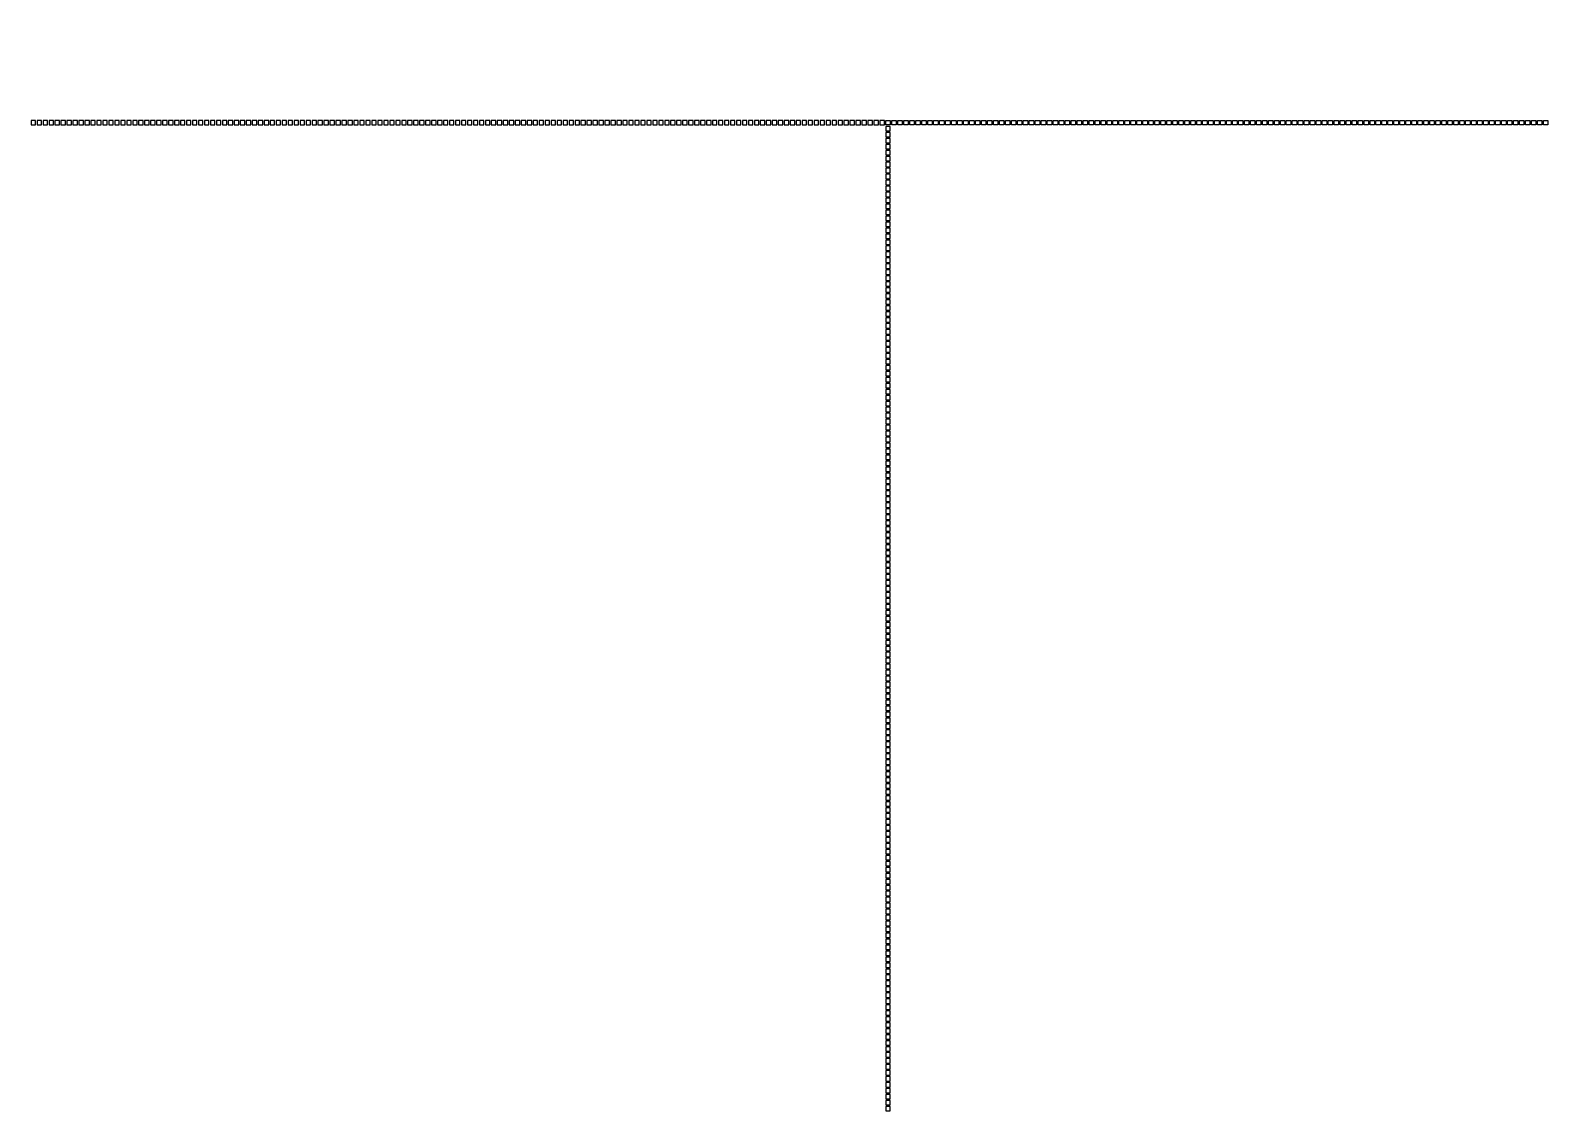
# Model space of a CAD drawing. Header units: inches. Extents: x 0 to 114300, y 0 to 114300.
# Drawn here: x 56016 to 57032, y 93736 to 94460 of the extents above; entities that cross this region are included whole.
import ezdxf

# ---------------------------------------------------------------- set-up
doc = ezdxf.new("R2010")
doc.units = ezdxf.units.IN
doc.header["$MEASUREMENT"] = 0

msp = doc.modelspace()

# ---------------------------------------------------------------- hatches: boundary and pattern name
h = msp.add_hatch()
h.set_pattern_fill('ANSI31', color=256, scale=100)
h.set_pattern_definition([(45, (-3636.992, -6350), (-8.8388348, 8.8388348), [])])
h.paths.add_polyline_path([(114300, 0), (0, 0), (0, 114300), (114300, 114300)])
edge = h.paths.add_edge_path(flags=16)
edge.add_arc((57150, 57150), 50800, 288.35844, 529.79531, ccw=False)
edge.add_line((73150, 8935.5), (41150, 8935.5))
edge.add_arc((57150, 57150), 50800, 190.20469, 251.64156, ccw=False)
edge.add_arc((57150, 57150), 50800, 169.79531, 190.20469, ccw=False)

# ---------------------------------------------------------------- linework, layer by layer
for points in [[(56019.9, 94396.7), (56019.9, 94399.7), (56016.9, 94399.7), (56016.9, 94396.7)], [(56023.9, 94396.7), (56023.9, 94399.7), (56020.9, 94399.7), (56020.9, 94396.7)], [(56027.9, 94396.7), (56027.9, 94399.7), (56024.9, 94399.7), (56024.9, 94396.7)], [(56031.9, 94396.7), (56031.9, 94399.7), (56028.9, 94399.7), (56028.9, 94396.7)], [(56035.9, 94396.7), (56035.9, 94399.7), (56032.9, 94399.7), (56032.9, 94396.7)], [(56039.9, 94396.7), (56039.9, 94399.7), (56036.9, 94399.7), (56036.9, 94396.7)], [(56043.9, 94396.7), (56043.9, 94399.7), (56040.9, 94399.7), (56040.9, 94396.7)], [(56047.9, 94396.7), (56047.9, 94399.7), (56044.9, 94399.7), (56044.9, 94396.7)], [(56051.9, 94396.7), (56051.9, 94399.7), (56048.9, 94399.7), (56048.9, 94396.7)], [(56055.9, 94396.7), (56055.9, 94399.7), (56052.9, 94399.7), (56052.9, 94396.7)], [(56059.9, 94396.7), (56059.9, 94399.7), (56056.9, 94399.7), (56056.9, 94396.7)], [(56063.9, 94396.7), (56063.9, 94399.7), (56060.9, 94399.7), (56060.9, 94396.7)], [(56067.9, 94396.7), (56067.9, 94399.7), (56064.9, 94399.7), (56064.9, 94396.7)], [(56071.9, 94396.7), (56071.9, 94399.7), (56068.9, 94399.7), (56068.9, 94396.7)], [(56075.9, 94396.7), (56075.9, 94399.7), (56072.9, 94399.7), (56072.9, 94396.7)], [(56079.9, 94396.7), (56079.9, 94399.7), (56076.9, 94399.7), (56076.9, 94396.7)], [(56083.9, 94396.7), (56083.9, 94399.7), (56080.9, 94399.7), (56080.9, 94396.7)], [(56087.9, 94396.7), (56087.9, 94399.7), (56084.9, 94399.7), (56084.9, 94396.7)], [(56091.9, 94396.7), (56091.9, 94399.7), (56088.9, 94399.7), (56088.9, 94396.7)], [(56095.9, 94396.7), (56095.9, 94399.7), (56092.9, 94399.7), (56092.9, 94396.7)], [(56099.9, 94396.7), (56099.9, 94399.7), (56096.9, 94399.7), (56096.9, 94396.7)], [(56103.9, 94396.7), (56103.9, 94399.7), (56100.9, 94399.7), (56100.9, 94396.7)], [(56107.9, 94396.7), (56107.9, 94399.7), (56104.9, 94399.7), (56104.9, 94396.7)], [(56111.9, 94396.7), (56111.9, 94399.7), (56108.9, 94399.7), (56108.9, 94396.7)], [(56115.9, 94396.7), (56115.9, 94399.7), (56112.9, 94399.7), (56112.9, 94396.7)], [(56119.9, 94396.7), (56119.9, 94399.7), (56116.9, 94399.7), (56116.9, 94396.7)], [(56123.9, 94396.7), (56123.9, 94399.7), (56120.9, 94399.7), (56120.9, 94396.7)], [(56127.9, 94396.7), (56127.9, 94399.7), (56124.9, 94399.7), (56124.9, 94396.7)], [(56131.9, 94396.7), (56131.9, 94399.7), (56128.9, 94399.7), (56128.9, 94396.7)], [(56135.9, 94396.7), (56135.9, 94399.7), (56132.9, 94399.7), (56132.9, 94396.7)], [(56139.9, 94396.7), (56139.9, 94399.7), (56136.9, 94399.7), (56136.9, 94396.7)], [(56143.9, 94396.7), (56143.9, 94399.7), (56140.9, 94399.7), (56140.9, 94396.7)], [(56147.9, 94396.7), (56147.9, 94399.7), (56144.9, 94399.7), (56144.9, 94396.7)], [(56151.9, 94396.7), (56151.9, 94399.7), (56148.9, 94399.7), (56148.9, 94396.7)], [(56155.9, 94396.7), (56155.9, 94399.7), (56152.9, 94399.7), (56152.9, 94396.7)], [(56159.9, 94396.7), (56159.9, 94399.7), (56156.9, 94399.7), (56156.9, 94396.7)], [(56163.9, 94396.7), (56163.9, 94399.7), (56160.9, 94399.7), (56160.9, 94396.7)], [(56167.9, 94396.7), (56167.9, 94399.7), (56164.9, 94399.7), (56164.9, 94396.7)], [(56171.9, 94396.7), (56171.9, 94399.7), (56168.9, 94399.7), (56168.9, 94396.7)], [(56175.9, 94396.7), (56175.9, 94399.7), (56172.9, 94399.7), (56172.9, 94396.7)], [(56179.9, 94396.7), (56179.9, 94399.7), (56176.9, 94399.7), (56176.9, 94396.7)], [(56183.9, 94396.7), (56183.9, 94399.7), (56180.9, 94399.7), (56180.9, 94396.7)], [(56187.9, 94396.7), (56187.9, 94399.7), (56184.9, 94399.7), (56184.9, 94396.7)], [(56191.9, 94396.7), (56191.9, 94399.7), (56188.9, 94399.7), (56188.9, 94396.7)], [(56195.9, 94396.7), (56195.9, 94399.7), (56192.9, 94399.7), (56192.9, 94396.7)], [(56199.9, 94396.7), (56199.9, 94399.7), (56196.9, 94399.7), (56196.9, 94396.7)], [(56203.9, 94396.7), (56203.9, 94399.7), (56200.9, 94399.7), (56200.9, 94396.7)], [(56207.9, 94396.7), (56207.9, 94399.7), (56204.9, 94399.7), (56204.9, 94396.7)], [(56211.9, 94396.7), (56211.9, 94399.7), (56208.9, 94399.7), (56208.9, 94396.7)], [(56215.9, 94396.7), (56215.9, 94399.7), (56212.9, 94399.7), (56212.9, 94396.7)], [(56219.9, 94396.7), (56219.9, 94399.7), (56216.9, 94399.7), (56216.9, 94396.7)], [(56223.9, 94396.7), (56223.9, 94399.7), (56220.9, 94399.7), (56220.9, 94396.7)], [(56227.9, 94396.7), (56227.9, 94399.7), (56224.9, 94399.7), (56224.9, 94396.7)], [(56231.9, 94396.7), (56231.9, 94399.7), (56228.9, 94399.7), (56228.9, 94396.7)], [(56235.9, 94396.7), (56235.9, 94399.7), (56232.9, 94399.7), (56232.9, 94396.7)], [(56239.9, 94396.7), (56239.9, 94399.7), (56236.9, 94399.7), (56236.9, 94396.7)], [(56243.9, 94396.7), (56243.9, 94399.7), (56240.9, 94399.7), (56240.9, 94396.7)], [(56247.9, 94396.7), (56247.9, 94399.7), (56244.9, 94399.7), (56244.9, 94396.7)], [(56251.9, 94396.7), (56251.9, 94399.7), (56248.9, 94399.7), (56248.9, 94396.7)], [(56255.9, 94396.7), (56255.9, 94399.7), (56252.9, 94399.7), (56252.9, 94396.7)], [(56259.9, 94396.7), (56259.9, 94399.7), (56256.9, 94399.7), (56256.9, 94396.7)], [(56263.9, 94396.7), (56263.9, 94399.7), (56260.9, 94399.7), (56260.9, 94396.7)], [(56267.9, 94396.7), (56267.9, 94399.7), (56264.9, 94399.7), (56264.9, 94396.7)], [(56271.9, 94396.7), (56271.9, 94399.7), (56268.9, 94399.7), (56268.9, 94396.7)], [(56275.9, 94396.7), (56275.9, 94399.7), (56272.9, 94399.7), (56272.9, 94396.7)], [(56279.9, 94396.7), (56279.9, 94399.7), (56276.9, 94399.7), (56276.9, 94396.7)], [(56283.9, 94396.7), (56283.9, 94399.7), (56280.9, 94399.7), (56280.9, 94396.7)], [(56287.9, 94396.7), (56287.9, 94399.7), (56284.9, 94399.7), (56284.9, 94396.7)], [(56291.9, 94396.7), (56291.9, 94399.7), (56288.9, 94399.7), (56288.9, 94396.7)], [(56295.9, 94396.7), (56295.9, 94399.7), (56292.9, 94399.7), (56292.9, 94396.7)], [(56299.9, 94396.7), (56299.9, 94399.7), (56296.9, 94399.7), (56296.9, 94396.7)], [(56303.9, 94396.7), (56303.9, 94399.7), (56300.9, 94399.7), (56300.9, 94396.7)], [(56307.9, 94396.7), (56307.9, 94399.7), (56304.9, 94399.7), (56304.9, 94396.7)], [(56311.9, 94396.7), (56311.9, 94399.7), (56308.9, 94399.7), (56308.9, 94396.7)], [(56315.9, 94396.7), (56315.9, 94399.7), (56312.9, 94399.7), (56312.9, 94396.7)], [(56319.9, 94396.7), (56319.9, 94399.7), (56316.9, 94399.7), (56316.9, 94396.7)], [(56323.9, 94396.7), (56323.9, 94399.7), (56320.9, 94399.7), (56320.9, 94396.7)], [(56327.9, 94396.7), (56327.9, 94399.7), (56324.9, 94399.7), (56324.9, 94396.7)], [(56331.9, 94396.7), (56331.9, 94399.7), (56328.9, 94399.7), (56328.9, 94396.7)], [(56335.9, 94396.7), (56335.9, 94399.7), (56332.9, 94399.7), (56332.9, 94396.7)], [(56339.9, 94396.7), (56339.9, 94399.7), (56336.9, 94399.7), (56336.9, 94396.7)], [(56343.9, 94396.7), (56343.9, 94399.7), (56340.9, 94399.7), (56340.9, 94396.7)], [(56347.9, 94396.7), (56347.9, 94399.7), (56344.9, 94399.7), (56344.9, 94396.7)], [(56351.9, 94396.7), (56351.9, 94399.7), (56348.9, 94399.7), (56348.9, 94396.7)], [(56355.9, 94396.7), (56355.9, 94399.7), (56352.9, 94399.7), (56352.9, 94396.7)], [(56359.9, 94396.7), (56359.9, 94399.7), (56356.9, 94399.7), (56356.9, 94396.7)], [(56363.9, 94396.7), (56363.9, 94399.7), (56360.9, 94399.7), (56360.9, 94396.7)], [(56367.9, 94396.7), (56367.9, 94399.7), (56364.9, 94399.7), (56364.9, 94396.7)], [(56371.9, 94396.7), (56371.9, 94399.7), (56368.9, 94399.7), (56368.9, 94396.7)], [(56375.9, 94396.7), (56375.9, 94399.7), (56372.9, 94399.7), (56372.9, 94396.7)], [(56379.9, 94396.7), (56379.9, 94399.7), (56376.9, 94399.7), (56376.9, 94396.7)], [(56383.9, 94396.7), (56383.9, 94399.7), (56380.9, 94399.7), (56380.9, 94396.7)], [(56387.9, 94396.7), (56387.9, 94399.7), (56384.9, 94399.7), (56384.9, 94396.7)], [(56391.9, 94396.7), (56391.9, 94399.7), (56388.9, 94399.7), (56388.9, 94396.7)], [(56395.9, 94396.7), (56395.9, 94399.7), (56392.9, 94399.7), (56392.9, 94396.7)], [(56399.9, 94396.7), (56399.9, 94399.7), (56396.9, 94399.7), (56396.9, 94396.7)], [(56403.9, 94396.7), (56403.9, 94399.7), (56400.9, 94399.7), (56400.9, 94396.7)], [(56407.9, 94396.7), (56407.9, 94399.7), (56404.9, 94399.7), (56404.9, 94396.7)], [(56411.9, 94396.7), (56411.9, 94399.7), (56408.9, 94399.7), (56408.9, 94396.7)], [(56415.9, 94396.7), (56415.9, 94399.7), (56412.9, 94399.7), (56412.9, 94396.7)], [(56419.9, 94396.7), (56419.9, 94399.7), (56416.9, 94399.7), (56416.9, 94396.7)], [(56423.9, 94396.7), (56423.9, 94399.7), (56420.9, 94399.7), (56420.9, 94396.7)], [(56427.9, 94396.7), (56427.9, 94399.7), (56424.9, 94399.7), (56424.9, 94396.7)], [(56431.9, 94396.7), (56431.9, 94399.7), (56428.9, 94399.7), (56428.9, 94396.7)], [(56435.9, 94396.7), (56435.9, 94399.7), (56432.9, 94399.7), (56432.9, 94396.7)], [(56439.9, 94396.7), (56439.9, 94399.7), (56436.9, 94399.7), (56436.9, 94396.7)], [(56443.9, 94396.7), (56443.9, 94399.7), (56440.9, 94399.7), (56440.9, 94396.7)], [(56447.9, 94396.7), (56447.9, 94399.7), (56444.9, 94399.7), (56444.9, 94396.7)], [(56451.9, 94396.7), (56451.9, 94399.7), (56448.9, 94399.7), (56448.9, 94396.7)], [(56455.9, 94396.7), (56455.9, 94399.7), (56452.9, 94399.7), (56452.9, 94396.7)], [(56459.9, 94396.7), (56459.9, 94399.7), (56456.9, 94399.7), (56456.9, 94396.7)], [(56463.9, 94396.7), (56463.9, 94399.7), (56460.9, 94399.7), (56460.9, 94396.7)], [(56467.9, 94396.7), (56467.9, 94399.7), (56464.9, 94399.7), (56464.9, 94396.7)], [(56471.9, 94396.7), (56471.9, 94399.7), (56468.9, 94399.7), (56468.9, 94396.7)], [(56475.9, 94396.7), (56475.9, 94399.7), (56472.9, 94399.7), (56472.9, 94396.7)], [(56479.9, 94396.7), (56479.9, 94399.7), (56476.9, 94399.7), (56476.9, 94396.7)], [(56483.9, 94396.7), (56483.9, 94399.7), (56480.9, 94399.7), (56480.9, 94396.7)], [(56487.9, 94396.7), (56487.9, 94399.7), (56484.9, 94399.7), (56484.9, 94396.7)], [(56491.9, 94396.7), (56491.9, 94399.7), (56488.9, 94399.7), (56488.9, 94396.7)], [(56495.9, 94396.7), (56495.9, 94399.7), (56492.9, 94399.7), (56492.9, 94396.7)], [(56499.9, 94396.7), (56499.9, 94399.7), (56496.9, 94399.7), (56496.9, 94396.7)], [(56503.9, 94396.7), (56503.9, 94399.7), (56500.9, 94399.7), (56500.9, 94396.7)], [(56507.9, 94396.7), (56507.9, 94399.7), (56504.9, 94399.7), (56504.9, 94396.7)], [(56511.9, 94396.7), (56511.9, 94399.7), (56508.9, 94399.7), (56508.9, 94396.7)], [(56515.9, 94396.7), (56515.9, 94399.7), (56512.9, 94399.7), (56512.9, 94396.7)], [(56519.9, 94396.7), (56519.9, 94399.7), (56516.9, 94399.7), (56516.9, 94396.7)], [(56523.9, 94396.7), (56523.9, 94399.7), (56520.9, 94399.7), (56520.9, 94396.7)], [(56527.9, 94396.7), (56527.9, 94399.7), (56524.9, 94399.7), (56524.9, 94396.7)], [(56531.9, 94396.7), (56531.9, 94399.7), (56528.9, 94399.7), (56528.9, 94396.7)], [(56535.9, 94396.7), (56535.9, 94399.7), (56532.9, 94399.7), (56532.9, 94396.7)], [(56539.9, 94396.7), (56539.9, 94399.7), (56536.9, 94399.7), (56536.9, 94396.7)], [(56543.9, 94396.7), (56543.9, 94399.7), (56540.9, 94399.7), (56540.9, 94396.7)], [(56547.9, 94396.7), (56547.9, 94399.7), (56544.9, 94399.7), (56544.9, 94396.7)], [(56551.9, 94396.7), (56551.9, 94399.7), (56548.9, 94399.7), (56548.9, 94396.7)], [(56555.9, 94396.7), (56555.9, 94399.7), (56552.9, 94399.7), (56552.9, 94396.7)], [(56559.9, 94396.7), (56559.9, 94399.7), (56556.9, 94399.7), (56556.9, 94396.7)], [(56563.9, 94396.7), (56563.9, 94399.7), (56560.9, 94399.7), (56560.9, 94396.7)], [(56567.9, 94396.7), (56567.9, 94399.7), (56564.9, 94399.7), (56564.9, 94396.7)], [(56571.9, 94396.7), (56571.9, 94399.7), (56568.9, 94399.7), (56568.9, 94396.7)], [(56575.9, 94396.7), (56575.9, 94399.7), (56572.9, 94399.7), (56572.9, 94396.7)], [(56579.9, 94396.7), (56579.9, 94399.7), (56576.9, 94399.7), (56576.9, 94396.7)], [(56583.9, 94396.7), (56583.9, 94399.7), (56580.9, 94399.7), (56580.9, 94396.7)], [(56587.9, 94396.7), (56587.9, 94399.7), (56584.9, 94399.7), (56584.9, 94396.7)], [(56588.9, 94396.7), (56588.9, 94399.7), (56591.9, 94399.7), (56591.9, 94396.7)], [(56592.9, 94396.7), (56592.9, 94399.7), (56595.9, 94399.7), (56595.9, 94396.7)], [(56596.9, 94396.7), (56596.9, 94399.7), (56599.9, 94399.7), (56599.9, 94396.7)], [(56600.9, 94396.7), (56600.9, 94399.7), (56603.9, 94399.7), (56603.9, 94396.7)], [(56604.9, 94396.7), (56604.9, 94399.7), (56607.9, 94399.7), (56607.9, 94396.7)], [(56608.9, 94396.7), (56608.9, 94399.7), (56611.9, 94399.7), (56611.9, 94396.7)], [(56612.9, 94396.7), (56612.9, 94399.7), (56615.9, 94399.7), (56615.9, 94396.7)], [(56616.9, 94396.7), (56616.9, 94399.7), (56619.9, 94399.7), (56619.9, 94396.7)], [(56620.9, 94396.7), (56620.9, 94399.7), (56623.9, 94399.7), (56623.9, 94396.7)], [(56624.9, 94396.7), (56624.9, 94399.7), (56627.9, 94399.7), (56627.9, 94396.7)], [(56628.9, 94396.7), (56628.9, 94399.7), (56631.9, 94399.7), (56631.9, 94396.7)], [(56632.9, 94396.7), (56632.9, 94399.7), (56635.9, 94399.7), (56635.9, 94396.7)], [(56636.9, 94396.7), (56636.9, 94399.7), (56639.9, 94399.7), (56639.9, 94396.7)], [(56640.9, 94396.7), (56640.9, 94399.7), (56643.9, 94399.7), (56643.9, 94396.7)], [(56644.9, 94396.7), (56644.9, 94399.7), (56647.9, 94399.7), (56647.9, 94396.7)], [(56648.9, 94396.7), (56648.9, 94399.7), (56651.9, 94399.7), (56651.9, 94396.7)], [(56652.9, 94396.7), (56652.9, 94399.7), (56655.9, 94399.7), (56655.9, 94396.7)], [(56656.9, 94396.7), (56656.9, 94399.7), (56659.9, 94399.7), (56659.9, 94396.7)], [(56660.9, 94396.7), (56660.9, 94399.7), (56663.9, 94399.7), (56663.9, 94396.7)], [(56664.9, 94396.7), (56664.9, 94399.7), (56667.9, 94399.7), (56667.9, 94396.7)], [(56668.9, 94396.7), (56668.9, 94399.7), (56671.9, 94399.7), (56671.9, 94396.7)], [(56672.9, 94396.7), (56672.9, 94399.7), (56675.9, 94399.7), (56675.9, 94396.7)], [(56676.9, 94396.7), (56676.9, 94399.7), (56679.9, 94399.7), (56679.9, 94396.7)], [(56680.9, 94396.7), (56680.9, 94399.7), (56683.9, 94399.7), (56683.9, 94396.7)], [(56684.9, 94396.7), (56684.9, 94399.7), (56687.9, 94399.7), (56687.9, 94396.7)], [(56688.9, 94396.7), (56688.9, 94399.7), (56691.9, 94399.7), (56691.9, 94396.7)], [(56692.9, 94396.7), (56692.9, 94399.7), (56695.9, 94399.7), (56695.9, 94396.7)], [(56696.9, 94396.7), (56696.9, 94399.7), (56699.9, 94399.7), (56699.9, 94396.7)], [(56700.9, 94396.7), (56700.9, 94399.7), (56703.9, 94399.7), (56703.9, 94396.7)], [(56704.9, 94396.7), (56704.9, 94399.7), (56707.9, 94399.7), (56707.9, 94396.7)], [(56708.9, 94396.7), (56708.9, 94399.7), (56711.9, 94399.7), (56711.9, 94396.7)], [(56712.9, 94396.7), (56712.9, 94399.7), (56715.9, 94399.7), (56715.9, 94396.7)], [(56716.9, 94396.7), (56716.9, 94399.7), (56719.9, 94399.7), (56719.9, 94396.7)], [(56720.9, 94396.7), (56720.9, 94399.7), (56723.9, 94399.7), (56723.9, 94396.7)], [(56724.9, 94396.7), (56724.9, 94399.7), (56727.9, 94399.7), (56727.9, 94396.7)], [(56728.9, 94396.7), (56728.9, 94399.7), (56731.9, 94399.7), (56731.9, 94396.7)], [(56732.9, 94396.7), (56732.9, 94399.7), (56735.9, 94399.7), (56735.9, 94396.7)], [(56736.9, 94396.7), (56736.9, 94399.7), (56739.9, 94399.7), (56739.9, 94396.7)], [(56740.9, 94396.7), (56740.9, 94399.7), (56743.9, 94399.7), (56743.9, 94396.7)], [(56744.9, 94396.7), (56744.9, 94399.7), (56747.9, 94399.7), (56747.9, 94396.7)], [(56748.9, 94396.7), (56748.9, 94399.7), (56751.9, 94399.7), (56751.9, 94396.7)], [(56752.9, 94396.7), (56752.9, 94399.7), (56755.9, 94399.7), (56755.9, 94396.7)], [(56756.9, 94396.7), (56756.9, 94399.7), (56759.9, 94399.7), (56759.9, 94396.7)], [(56760.9, 94396.7), (56760.9, 94399.7), (56763.9, 94399.7), (56763.9, 94396.7)], [(56764.9, 94396.7), (56764.9, 94399.7), (56767.9, 94399.7), (56767.9, 94396.7)], [(56768.9, 94396.7), (56768.9, 94399.7), (56771.9, 94399.7), (56771.9, 94396.7)], [(56772.9, 94396.7), (56772.9, 94399.7), (56775.9, 94399.7), (56775.9, 94396.7)], [(56776.9, 94396.7), (56776.9, 94399.7), (56779.9, 94399.7), (56779.9, 94396.7)], [(56780.9, 94396.7), (56780.9, 94399.7), (56783.9, 94399.7), (56783.9, 94396.7)], [(56784.9, 94396.7), (56784.9, 94399.7), (56787.9, 94399.7), (56787.9, 94396.7)], [(56788.9, 94396.7), (56788.9, 94399.7), (56791.9, 94399.7), (56791.9, 94396.7)], [(56792.9, 94396.7), (56792.9, 94399.7), (56795.9, 94399.7), (56795.9, 94396.7)], [(56796.9, 94396.7), (56796.9, 94399.7), (56799.9, 94399.7), (56799.9, 94396.7)], [(56800.9, 94396.7), (56800.9, 94399.7), (56803.9, 94399.7), (56803.9, 94396.7)], [(56804.9, 94396.7), (56804.9, 94399.7), (56807.9, 94399.7), (56807.9, 94396.7)], [(56808.9, 94396.7), (56808.9, 94399.7), (56811.9, 94399.7), (56811.9, 94396.7)], [(56812.9, 94396.7), (56812.9, 94399.7), (56815.9, 94399.7), (56815.9, 94396.7)], [(56816.9, 94396.7), (56816.9, 94399.7), (56819.9, 94399.7), (56819.9, 94396.7)], [(56820.9, 94396.7), (56820.9, 94399.7), (56823.9, 94399.7), (56823.9, 94396.7)], [(56824.9, 94396.7), (56824.9, 94399.7), (56827.9, 94399.7), (56827.9, 94396.7)], [(56828.9, 94396.7), (56828.9, 94399.7), (56831.9, 94399.7), (56831.9, 94396.7)], [(56832.9, 94396.7), (56832.9, 94399.7), (56835.9, 94399.7), (56835.9, 94396.7)], [(56836.9, 94396.7), (56836.9, 94399.7), (56839.9, 94399.7), (56839.9, 94396.7)], [(56840.9, 94396.7), (56840.9, 94399.7), (56843.9, 94399.7), (56843.9, 94396.7)], [(56844.9, 94396.7), (56844.9, 94399.7), (56847.9, 94399.7), (56847.9, 94396.7)], [(56848.9, 94396.7), (56848.9, 94399.7), (56851.9, 94399.7), (56851.9, 94396.7)], [(56852.9, 94396.7), (56852.9, 94399.7), (56855.9, 94399.7), (56855.9, 94396.7)], [(56856.9, 94396.7), (56856.9, 94399.7), (56859.9, 94399.7), (56859.9, 94396.7)], [(56860.9, 94396.7), (56860.9, 94399.7), (56863.9, 94399.7), (56863.9, 94396.7)], [(56864.9, 94396.7), (56864.9, 94399.7), (56867.9, 94399.7), (56867.9, 94396.7)], [(56868.9, 94396.7), (56868.9, 94399.7), (56871.9, 94399.7), (56871.9, 94396.7)], [(56872.9, 94396.7), (56872.9, 94399.7), (56875.9, 94399.7), (56875.9, 94396.7)], [(56876.9, 94396.7), (56876.9, 94399.7), (56879.9, 94399.7), (56879.9, 94396.7)], [(56880.9, 94396.7), (56880.9, 94399.7), (56883.9, 94399.7), (56883.9, 94396.7)], [(56884.9, 94396.7), (56884.9, 94399.7), (56887.9, 94399.7), (56887.9, 94396.7)], [(56888.9, 94396.7), (56888.9, 94399.7), (56891.9, 94399.7), (56891.9, 94396.7)], [(56892.9, 94396.7), (56892.9, 94399.7), (56895.9, 94399.7), (56895.9, 94396.7)], [(56896.9, 94396.7), (56896.9, 94399.7), (56899.9, 94399.7), (56899.9, 94396.7)], [(56900.9, 94396.7), (56900.9, 94399.7), (56903.9, 94399.7), (56903.9, 94396.7)], [(56904.9, 94396.7), (56904.9, 94399.7), (56907.9, 94399.7), (56907.9, 94396.7)], [(56908.9, 94396.7), (56908.9, 94399.7), (56911.9, 94399.7), (56911.9, 94396.7)], [(56912.9, 94396.7), (56912.9, 94399.7), (56915.9, 94399.7), (56915.9, 94396.7)], [(56916.9, 94396.7), (56916.9, 94399.7), (56919.9, 94399.7), (56919.9, 94396.7)], [(56920.9, 94396.7), (56920.9, 94399.7), (56923.9, 94399.7), (56923.9, 94396.7)], [(56924.9, 94396.7), (56924.9, 94399.7), (56927.9, 94399.7), (56927.9, 94396.7)], [(56928.9, 94396.7), (56928.9, 94399.7), (56931.9, 94399.7), (56931.9, 94396.7)], [(56932.9, 94396.7), (56932.9, 94399.7), (56935.9, 94399.7), (56935.9, 94396.7)], [(56936.9, 94396.7), (56936.9, 94399.7), (56939.9, 94399.7), (56939.9, 94396.7)], [(56940.9, 94396.7), (56940.9, 94399.7), (56943.9, 94399.7), (56943.9, 94396.7)], [(56944.9, 94396.7), (56944.9, 94399.7), (56947.9, 94399.7), (56947.9, 94396.7)], [(56948.9, 94396.7), (56948.9, 94399.7), (56951.9, 94399.7), (56951.9, 94396.7)], [(56952.9, 94396.7), (56952.9, 94399.7), (56955.9, 94399.7), (56955.9, 94396.7)], [(56956.9, 94396.7), (56956.9, 94399.7), (56959.9, 94399.7), (56959.9, 94396.7)], [(56960.9, 94396.7), (56960.9, 94399.7), (56963.9, 94399.7), (56963.9, 94396.7)], [(56964.9, 94396.7), (56964.9, 94399.7), (56967.9, 94399.7), (56967.9, 94396.7)], [(56968.9, 94396.7), (56968.9, 94399.7), (56971.9, 94399.7), (56971.9, 94396.7)], [(56972.9, 94396.7), (56972.9, 94399.7), (56975.9, 94399.7), (56975.9, 94396.7)], [(56976.9, 94396.7), (56976.9, 94399.7), (56979.9, 94399.7), (56979.9, 94396.7)], [(56980.9, 94396.7), (56980.9, 94399.7), (56983.9, 94399.7), (56983.9, 94396.7)], [(56984.9, 94396.7), (56984.9, 94399.7), (56987.9, 94399.7), (56987.9, 94396.7)], [(56988.9, 94396.7), (56988.9, 94399.7), (56991.9, 94399.7), (56991.9, 94396.7)], [(56992.9, 94396.7), (56992.9, 94399.7), (56995.9, 94399.7), (56995.9, 94396.7)], [(56996.9, 94396.7), (56996.9, 94399.7), (56999.9, 94399.7), (56999.9, 94396.7)], [(57000.9, 94396.7), (57000.9, 94399.7), (57003.9, 94399.7), (57003.9, 94396.7)], [(57004.9, 94396.7), (57004.9, 94399.7), (57007.9, 94399.7), (57007.9, 94396.7)], [(57008.9, 94396.7), (57008.9, 94399.7), (57011.9, 94399.7), (57011.9, 94396.7)], [(57012.9, 94396.7), (57012.9, 94399.7), (57015.9, 94399.7), (57015.9, 94396.7)], [(57016.9, 94396.7), (57016.9, 94399.7), (57019.9, 94399.7), (57019.9, 94396.7)], [(57020.9, 94396.7), (57020.9, 94399.7), (57023.9, 94399.7), (57023.9, 94396.7)], [(57024.9, 94396.7), (57024.9, 94399.7), (57027.9, 94399.7), (57027.9, 94396.7)], [(57028.9, 94396.7), (57028.9, 94399.7), (57031.9, 94399.7), (57031.9, 94396.7)], [(56591.9, 94395.7), (56588.9, 94395.7), (56588.9, 94392.7), (56591.9, 94392.7)], [(56591.9, 94391.7), (56588.9, 94391.7), (56588.9, 94388.7), (56591.9, 94388.7)], [(56591.9, 94387.7), (56588.9, 94387.7), (56588.9, 94384.7), (56591.9, 94384.7)], [(56591.9, 94383.7), (56588.9, 94383.7), (56588.9, 94380.7), (56591.9, 94380.7)], [(56591.9, 94379.7), (56588.9, 94379.7), (56588.9, 94376.7), (56591.9, 94376.7)], [(56591.9, 94375.7), (56588.9, 94375.7), (56588.9, 94372.7), (56591.9, 94372.7)], [(56591.9, 94371.7), (56588.9, 94371.7), (56588.9, 94368.7), (56591.9, 94368.7)], [(56591.9, 94367.7), (56588.9, 94367.7), (56588.9, 94364.7), (56591.9, 94364.7)], [(56591.9, 94363.7), (56588.9, 94363.7), (56588.9, 94360.7), (56591.9, 94360.7)], [(56591.9, 94359.7), (56588.9, 94359.7), (56588.9, 94356.7), (56591.9, 94356.7)], [(56591.9, 94355.7), (56588.9, 94355.7), (56588.9, 94352.7), (56591.9, 94352.7)], [(56591.9, 94351.7), (56588.9, 94351.7), (56588.9, 94348.7), (56591.9, 94348.7)], [(56591.9, 94347.7), (56588.9, 94347.7), (56588.9, 94344.7), (56591.9, 94344.7)], [(56591.9, 94343.7), (56588.9, 94343.7), (56588.9, 94340.7), (56591.9, 94340.7)], [(56591.9, 94339.7), (56588.9, 94339.7), (56588.9, 94336.7), (56591.9, 94336.7)], [(56591.9, 94335.7), (56588.9, 94335.7), (56588.9, 94332.7), (56591.9, 94332.7)], [(56591.9, 94331.7), (56588.9, 94331.7), (56588.9, 94328.7), (56591.9, 94328.7)], [(56591.9, 94327.7), (56588.9, 94327.7), (56588.9, 94324.7), (56591.9, 94324.7)], [(56591.9, 94323.7), (56588.9, 94323.7), (56588.9, 94320.7), (56591.9, 94320.7)], [(56591.9, 94319.7), (56588.9, 94319.7), (56588.9, 94316.7), (56591.9, 94316.7)], [(56591.9, 94315.7), (56588.9, 94315.7), (56588.9, 94312.7), (56591.9, 94312.7)], [(56591.9, 94311.7), (56588.9, 94311.7), (56588.9, 94308.7), (56591.9, 94308.7)], [(56591.9, 94307.7), (56588.9, 94307.7), (56588.9, 94304.7), (56591.9, 94304.7)], [(56591.9, 94303.7), (56588.9, 94303.7), (56588.9, 94300.7), (56591.9, 94300.7)], [(56591.9, 94299.7), (56588.9, 94299.7), (56588.9, 94296.7), (56591.9, 94296.7)], [(56591.9, 94295.7), (56588.9, 94295.7), (56588.9, 94292.7), (56591.9, 94292.7)], [(56591.9, 94291.7), (56588.9, 94291.7), (56588.9, 94288.7), (56591.9, 94288.7)], [(56591.9, 94287.7), (56588.9, 94287.7), (56588.9, 94284.7), (56591.9, 94284.7)], [(56591.9, 94283.7), (56588.9, 94283.7), (56588.9, 94280.7), (56591.9, 94280.7)], [(56591.9, 94279.7), (56588.9, 94279.7), (56588.9, 94276.7), (56591.9, 94276.7)], [(56591.9, 94275.7), (56588.9, 94275.7), (56588.9, 94272.7), (56591.9, 94272.7)], [(56591.9, 94271.7), (56588.9, 94271.7), (56588.9, 94268.7), (56591.9, 94268.7)], [(56591.9, 94267.7), (56588.9, 94267.7), (56588.9, 94264.7), (56591.9, 94264.7)], [(56591.9, 94263.7), (56588.9, 94263.7), (56588.9, 94260.7), (56591.9, 94260.7)], [(56591.9, 94259.7), (56588.9, 94259.7), (56588.9, 94256.7), (56591.9, 94256.7)], [(56591.9, 94255.7), (56588.9, 94255.7), (56588.9, 94252.7), (56591.9, 94252.7)], [(56591.9, 94251.7), (56588.9, 94251.7), (56588.9, 94248.7), (56591.9, 94248.7)], [(56591.9, 94247.7), (56588.9, 94247.7), (56588.9, 94244.7), (56591.9, 94244.7)], [(56591.9, 94243.7), (56588.9, 94243.7), (56588.9, 94240.7), (56591.9, 94240.7)], [(56591.9, 94239.7), (56588.9, 94239.7), (56588.9, 94236.7), (56591.9, 94236.7)], [(56591.9, 94235.7), (56588.9, 94235.7), (56588.9, 94232.7), (56591.9, 94232.7)], [(56591.9, 94231.7), (56588.9, 94231.7), (56588.9, 94228.7), (56591.9, 94228.7)], [(56591.9, 94227.7), (56588.9, 94227.7), (56588.9, 94224.7), (56591.9, 94224.7)], [(56591.9, 94223.7), (56588.9, 94223.7), (56588.9, 94220.7), (56591.9, 94220.7)], [(56591.9, 94219.7), (56588.9, 94219.7), (56588.9, 94216.7), (56591.9, 94216.7)], [(56591.9, 94215.7), (56588.9, 94215.7), (56588.9, 94212.7), (56591.9, 94212.7)], [(56591.9, 94211.7), (56588.9, 94211.7), (56588.9, 94208.7), (56591.9, 94208.7)], [(56591.9, 94207.7), (56588.9, 94207.7), (56588.9, 94204.7), (56591.9, 94204.7)], [(56591.9, 94203.7), (56588.9, 94203.7), (56588.9, 94200.7), (56591.9, 94200.7)], [(56591.9, 94199.7), (56588.9, 94199.7), (56588.9, 94196.7), (56591.9, 94196.7)], [(56591.9, 94195.7), (56588.9, 94195.7), (56588.9, 94192.7), (56591.9, 94192.7)], [(56591.9, 94191.7), (56588.9, 94191.7), (56588.9, 94188.7), (56591.9, 94188.7)], [(56591.9, 94187.7), (56588.9, 94187.7), (56588.9, 94184.7), (56591.9, 94184.7)], [(56591.9, 94183.7), (56588.9, 94183.7), (56588.9, 94180.7), (56591.9, 94180.7)], [(56591.9, 94179.7), (56588.9, 94179.7), (56588.9, 94176.7), (56591.9, 94176.7)], [(56591.9, 94175.7), (56588.9, 94175.7), (56588.9, 94172.7), (56591.9, 94172.7)], [(56591.9, 94171.7), (56588.9, 94171.7), (56588.9, 94168.7), (56591.9, 94168.7)], [(56591.9, 94167.7), (56588.9, 94167.7), (56588.9, 94164.7), (56591.9, 94164.7)], [(56591.9, 94163.7), (56588.9, 94163.7), (56588.9, 94160.7), (56591.9, 94160.7)], [(56591.9, 94159.7), (56588.9, 94159.7), (56588.9, 94156.7), (56591.9, 94156.7)], [(56591.9, 94155.7), (56588.9, 94155.7), (56588.9, 94152.7), (56591.9, 94152.7)], [(56591.9, 94151.7), (56588.9, 94151.7), (56588.9, 94148.7), (56591.9, 94148.7)], [(56591.9, 94147.7), (56588.9, 94147.7), (56588.9, 94144.7), (56591.9, 94144.7)], [(56591.9, 94143.7), (56588.9, 94143.7), (56588.9, 94140.7), (56591.9, 94140.7)], [(56591.9, 94139.7), (56588.9, 94139.7), (56588.9, 94136.7), (56591.9, 94136.7)], [(56591.9, 94135.7), (56588.9, 94135.7), (56588.9, 94132.7), (56591.9, 94132.7)], [(56591.9, 94131.7), (56588.9, 94131.7), (56588.9, 94128.7), (56591.9, 94128.7)], [(56591.9, 94127.7), (56588.9, 94127.7), (56588.9, 94124.7), (56591.9, 94124.7)], [(56591.9, 94123.7), (56588.9, 94123.7), (56588.9, 94120.7), (56591.9, 94120.7)], [(56591.9, 94119.7), (56588.9, 94119.7), (56588.9, 94116.7), (56591.9, 94116.7)], [(56591.9, 94115.7), (56588.9, 94115.7), (56588.9, 94112.7), (56591.9, 94112.7)], [(56591.9, 94111.7), (56588.9, 94111.7), (56588.9, 94108.7), (56591.9, 94108.7)], [(56591.9, 94107.7), (56588.9, 94107.7), (56588.9, 94104.7), (56591.9, 94104.7)], [(56591.9, 94103.7), (56588.9, 94103.7), (56588.9, 94100.7), (56591.9, 94100.7)], [(56591.9, 94099.7), (56588.9, 94099.7), (56588.9, 94096.7), (56591.9, 94096.7)], [(56591.9, 94095.7), (56588.9, 94095.7), (56588.9, 94092.7), (56591.9, 94092.7)], [(56591.9, 94091.7), (56588.9, 94091.7), (56588.9, 94088.7), (56591.9, 94088.7)], [(56591.9, 94087.7), (56588.9, 94087.7), (56588.9, 94084.7), (56591.9, 94084.7)], [(56591.9, 94083.7), (56588.9, 94083.7), (56588.9, 94080.7), (56591.9, 94080.7)], [(56591.9, 94079.7), (56588.9, 94079.7), (56588.9, 94076.7), (56591.9, 94076.7)], [(56591.9, 94075.7), (56588.9, 94075.7), (56588.9, 94072.7), (56591.9, 94072.7)], [(56591.9, 94071.7), (56588.9, 94071.7), (56588.9, 94068.7), (56591.9, 94068.7)], [(56591.9, 94067.7), (56588.9, 94067.7), (56588.9, 94064.7), (56591.9, 94064.7)], [(56591.9, 94063.7), (56588.9, 94063.7), (56588.9, 94060.7), (56591.9, 94060.7)], [(56591.9, 94059.7), (56588.9, 94059.7), (56588.9, 94056.7), (56591.9, 94056.7)], [(56591.9, 94055.7), (56588.9, 94055.7), (56588.9, 94052.7), (56591.9, 94052.7)], [(56591.9, 94051.7), (56588.9, 94051.7), (56588.9, 94048.7), (56591.9, 94048.7)], [(56591.9, 94047.7), (56588.9, 94047.7), (56588.9, 94044.7), (56591.9, 94044.7)], [(56591.9, 94043.7), (56588.9, 94043.7), (56588.9, 94040.7), (56591.9, 94040.7)], [(56591.9, 94039.7), (56588.9, 94039.7), (56588.9, 94036.7), (56591.9, 94036.7)], [(56591.9, 94035.7), (56588.9, 94035.7), (56588.9, 94032.7), (56591.9, 94032.7)], [(56591.9, 94031.7), (56588.9, 94031.7), (56588.9, 94028.7), (56591.9, 94028.7)], [(56591.9, 94027.7), (56588.9, 94027.7), (56588.9, 94024.7), (56591.9, 94024.7)], [(56591.9, 94023.7), (56588.9, 94023.7), (56588.9, 94020.7), (56591.9, 94020.7)], [(56591.9, 94019.7), (56588.9, 94019.7), (56588.9, 94016.7), (56591.9, 94016.7)], [(56591.9, 94015.7), (56588.9, 94015.7), (56588.9, 94012.7), (56591.9, 94012.7)], [(56591.9, 94011.7), (56588.9, 94011.7), (56588.9, 94008.7), (56591.9, 94008.7)], [(56591.9, 94007.7), (56588.9, 94007.7), (56588.9, 94004.7), (56591.9, 94004.7)], [(56591.9, 94003.7), (56588.9, 94003.7), (56588.9, 94000.7), (56591.9, 94000.7)], [(56591.9, 93999.7), (56588.9, 93999.7), (56588.9, 93996.7), (56591.9, 93996.7)], [(56591.9, 93995.7), (56588.9, 93995.7), (56588.9, 93992.7), (56591.9, 93992.7)], [(56591.9, 93991.7), (56588.9, 93991.7), (56588.9, 93988.7), (56591.9, 93988.7)], [(56591.9, 93987.7), (56588.9, 93987.7), (56588.9, 93984.7), (56591.9, 93984.7)], [(56591.9, 93983.7), (56588.9, 93983.7), (56588.9, 93980.7), (56591.9, 93980.7)], [(56591.9, 93979.7), (56588.9, 93979.7), (56588.9, 93976.7), (56591.9, 93976.7)], [(56591.9, 93975.7), (56588.9, 93975.7), (56588.9, 93972.7), (56591.9, 93972.7)], [(56591.9, 93971.7), (56588.9, 93971.7), (56588.9, 93968.7), (56591.9, 93968.7)], [(56591.9, 93967.7), (56588.9, 93967.7), (56588.9, 93964.7), (56591.9, 93964.7)], [(56591.9, 93963.7), (56588.9, 93963.7), (56588.9, 93960.7), (56591.9, 93960.7)], [(56591.9, 93959.7), (56588.9, 93959.7), (56588.9, 93956.7), (56591.9, 93956.7)], [(56591.9, 93955.7), (56588.9, 93955.7), (56588.9, 93952.7), (56591.9, 93952.7)], [(56591.9, 93951.7), (56588.9, 93951.7), (56588.9, 93948.7), (56591.9, 93948.7)], [(56591.9, 93947.7), (56588.9, 93947.7), (56588.9, 93944.7), (56591.9, 93944.7)], [(56591.9, 93943.7), (56588.9, 93943.7), (56588.9, 93940.7), (56591.9, 93940.7)], [(56591.9, 93939.7), (56588.9, 93939.7), (56588.9, 93936.7), (56591.9, 93936.7)], [(56591.9, 93935.7), (56588.9, 93935.7), (56588.9, 93932.7), (56591.9, 93932.7)], [(56591.9, 93931.7), (56588.9, 93931.7), (56588.9, 93928.7), (56591.9, 93928.7)], [(56591.9, 93927.7), (56588.9, 93927.7), (56588.9, 93924.7), (56591.9, 93924.7)], [(56591.9, 93923.7), (56588.9, 93923.7), (56588.9, 93920.7), (56591.9, 93920.7)], [(56591.9, 93919.7), (56588.9, 93919.7), (56588.9, 93916.7), (56591.9, 93916.7)], [(56591.9, 93915.7), (56588.9, 93915.7), (56588.9, 93912.7), (56591.9, 93912.7)], [(56591.9, 93911.7), (56588.9, 93911.7), (56588.9, 93908.7), (56591.9, 93908.7)], [(56591.9, 93907.7), (56588.9, 93907.7), (56588.9, 93904.7), (56591.9, 93904.7)], [(56591.9, 93903.7), (56588.9, 93903.7), (56588.9, 93900.7), (56591.9, 93900.7)], [(56591.9, 93899.7), (56588.9, 93899.7), (56588.9, 93896.7), (56591.9, 93896.7)], [(56591.9, 93895.7), (56588.9, 93895.7), (56588.9, 93892.7), (56591.9, 93892.7)], [(56591.9, 93891.7), (56588.9, 93891.7), (56588.9, 93888.7), (56591.9, 93888.7)], [(56591.9, 93887.7), (56588.9, 93887.7), (56588.9, 93884.7), (56591.9, 93884.7)], [(56591.9, 93883.7), (56588.9, 93883.7), (56588.9, 93880.7), (56591.9, 93880.7)], [(56591.9, 93879.7), (56588.9, 93879.7), (56588.9, 93876.7), (56591.9, 93876.7)], [(56591.9, 93875.7), (56588.9, 93875.7), (56588.9, 93872.7), (56591.9, 93872.7)], [(56591.9, 93871.7), (56588.9, 93871.7), (56588.9, 93868.7), (56591.9, 93868.7)], [(56591.9, 93867.7), (56588.9, 93867.7), (56588.9, 93864.7), (56591.9, 93864.7)], [(56591.9, 93863.7), (56588.9, 93863.7), (56588.9, 93860.7), (56591.9, 93860.7)], [(56591.9, 93859.7), (56588.9, 93859.7), (56588.9, 93856.7), (56591.9, 93856.7)], [(56591.9, 93855.7), (56588.9, 93855.7), (56588.9, 93852.7), (56591.9, 93852.7)], [(56591.9, 93851.7), (56588.9, 93851.7), (56588.9, 93848.7), (56591.9, 93848.7)], [(56591.9, 93847.7), (56588.9, 93847.7), (56588.9, 93844.7), (56591.9, 93844.7)], [(56591.9, 93843.7), (56588.9, 93843.7), (56588.9, 93840.7), (56591.9, 93840.7)], [(56591.9, 93839.7), (56588.9, 93839.7), (56588.9, 93836.7), (56591.9, 93836.7)], [(56591.9, 93835.7), (56588.9, 93835.7), (56588.9, 93832.7), (56591.9, 93832.7)], [(56591.9, 93831.7), (56588.9, 93831.7), (56588.9, 93828.7), (56591.9, 93828.7)], [(56591.9, 93827.7), (56588.9, 93827.7), (56588.9, 93824.7), (56591.9, 93824.7)], [(56591.9, 93823.7), (56588.9, 93823.7), (56588.9, 93820.7), (56591.9, 93820.7)], [(56591.9, 93819.7), (56588.9, 93819.7), (56588.9, 93816.7), (56591.9, 93816.7)], [(56591.9, 93815.7), (56588.9, 93815.7), (56588.9, 93812.7), (56591.9, 93812.7)], [(56591.9, 93811.7), (56588.9, 93811.7), (56588.9, 93808.7), (56591.9, 93808.7)], [(56591.9, 93807.7), (56588.9, 93807.7), (56588.9, 93804.7), (56591.9, 93804.7)], [(56591.9, 93803.7), (56588.9, 93803.7), (56588.9, 93800.7), (56591.9, 93800.7)], [(56591.9, 93799.7), (56588.9, 93799.7), (56588.9, 93796.7), (56591.9, 93796.7)], [(56591.9, 93795.7), (56588.9, 93795.7), (56588.9, 93792.7), (56591.9, 93792.7)], [(56591.9, 93791.7), (56588.9, 93791.7), (56588.9, 93788.7), (56591.9, 93788.7)], [(56591.9, 93787.7), (56588.9, 93787.7), (56588.9, 93784.7), (56591.9, 93784.7)], [(56591.9, 93783.7), (56588.9, 93783.7), (56588.9, 93780.7), (56591.9, 93780.7)], [(56591.9, 93779.7), (56588.9, 93779.7), (56588.9, 93776.7), (56591.9, 93776.7)], [(56591.9, 93775.7), (56588.9, 93775.7), (56588.9, 93772.7), (56591.9, 93772.7)], [(56591.9, 93771.7), (56588.9, 93771.7), (56588.9, 93768.7), (56591.9, 93768.7)], [(56591.9, 93767.7), (56588.9, 93767.7), (56588.9, 93764.7), (56591.9, 93764.7)], [(56591.9, 93763.7), (56588.9, 93763.7), (56588.9, 93760.7), (56591.9, 93760.7)], [(56591.9, 93759.7), (56588.9, 93759.7), (56588.9, 93756.7), (56591.9, 93756.7)], [(56591.9, 93755.7), (56588.9, 93755.7), (56588.9, 93752.7), (56591.9, 93752.7)], [(56591.9, 93751.7), (56588.9, 93751.7), (56588.9, 93748.7), (56591.9, 93748.7)], [(56591.9, 93747.7), (56588.9, 93747.7), (56588.9, 93744.7), (56591.9, 93744.7)], [(56591.9, 93743.7), (56588.9, 93743.7), (56588.9, 93740.7), (56591.9, 93740.7)], [(56591.9, 93739.7), (56588.9, 93739.7), (56588.9, 93736.7), (56591.9, 93736.7)]]:
    msp.add_lwpolyline(points, close=True)

doc.saveas('drawing.dxf')
